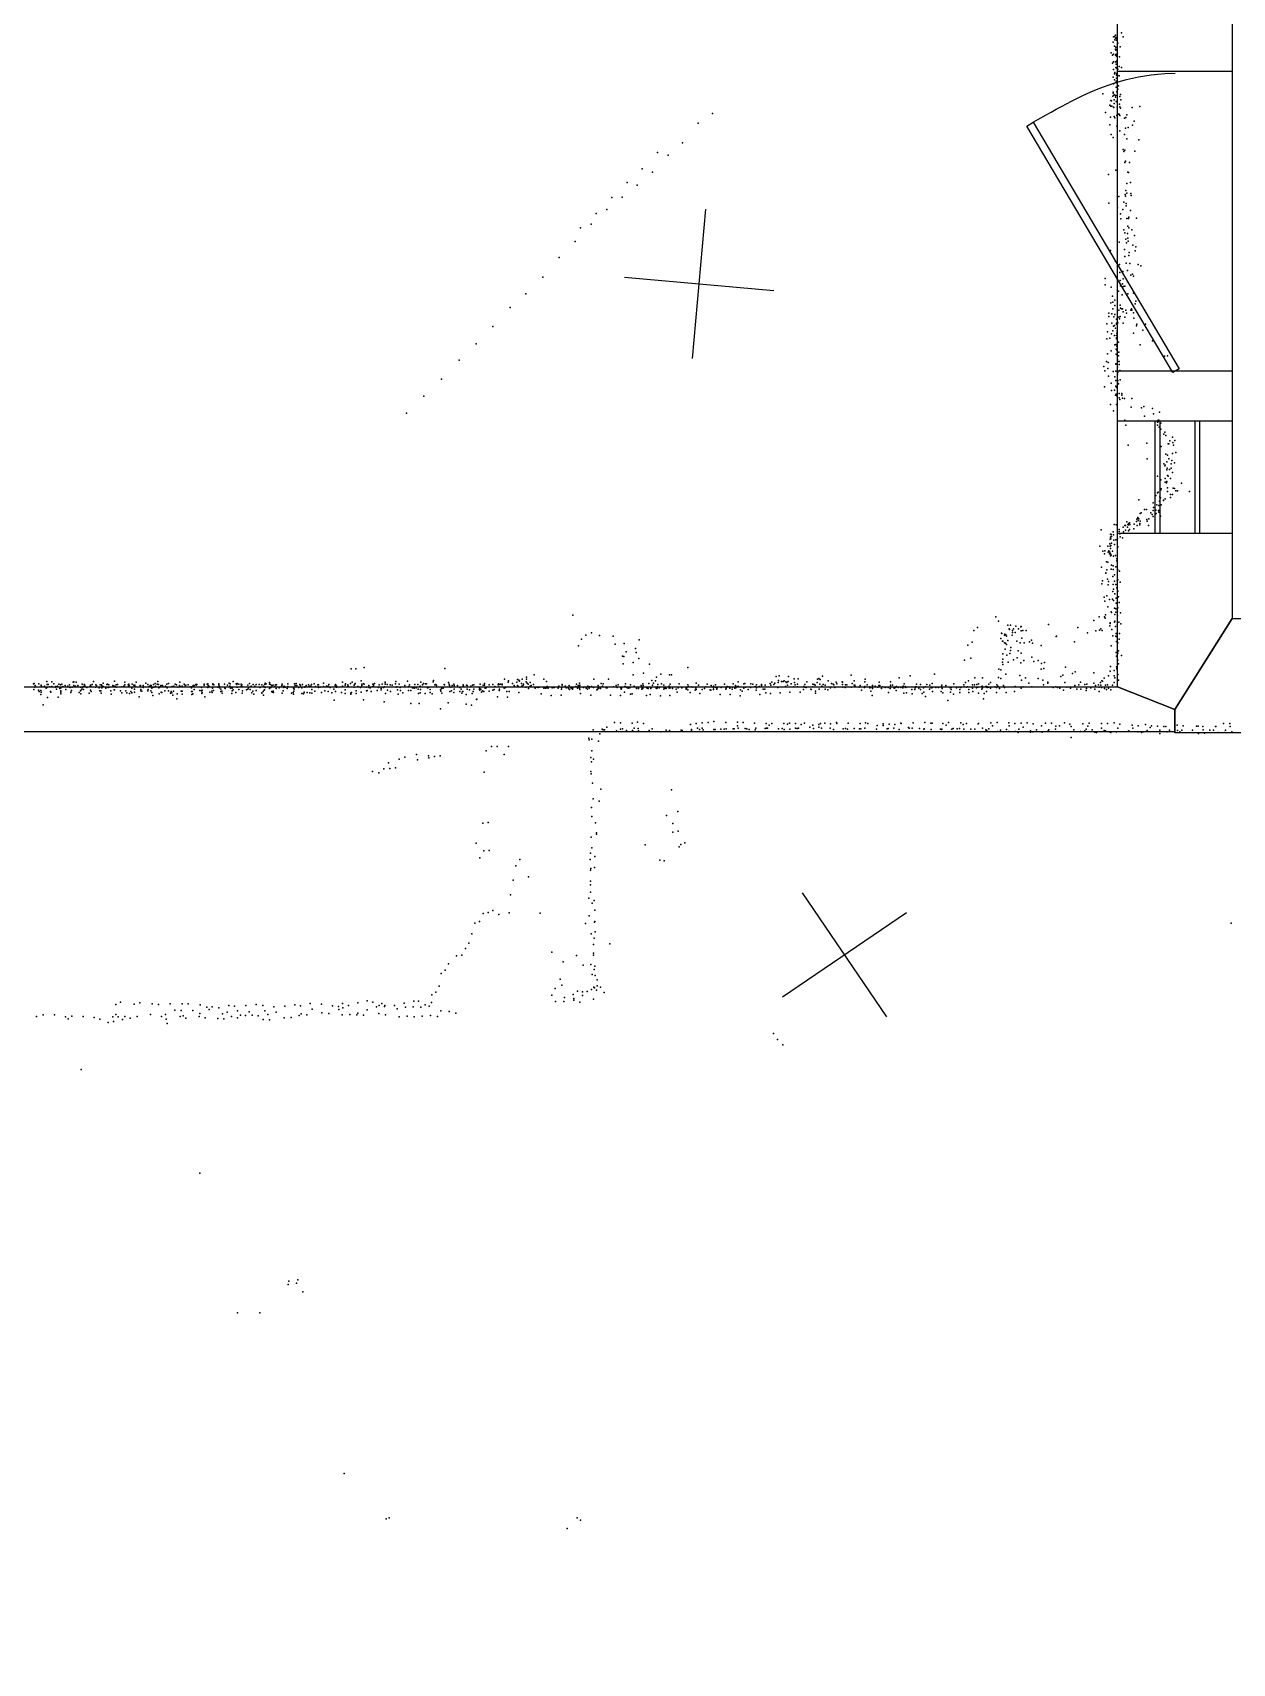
# Model space of a CAD drawing. Header units: millimetres. Extents: x -23456 to 7110, y -22489 to 15514.
# Drawn here: x -3162 to 37, y -11098 to -6748 of the extents above; entities that cross this region are included whole.
import ezdxf

# ---------------------------------------------------------------- set-up
doc = ezdxf.new("R2010")
doc.units = ezdxf.units.MM
for name, color, linetype in [('DOORS', 7, 'Continuous'), ('P', 9, 'Continuous'), ('PANOS', 10, 'Continuous'), ('ROOMS', 1, 'Continuous'), ('WALLS', 3, 'Continuous'), ('WINDOWS', 6, 'Continuous')]:
    doc.layers.add(name, color=color, linetype=linetype)

# ---------------------------------------------------------------- blocks, each defined once
blk = doc.blocks.new('1-Standard_42')
for points in [[(-590, 42.9766), (589.999, 42.9766), (589.999, 32.9766), (-590, 32.9766), (-590, 42.9766)], [(-590.014, -44.0958), (589.985, -44.0958), (589.985, -54.0958), (-590.014, -54.0958), (-590.014, -44.0958)]]:
    blk.add_lwpolyline(points)
blk = doc.blocks.new('1-Standard_3C')
for points in [[(-403.982, 5.64828), (253.382, 394.931), (263.573, 377.722), (-393.791, -11.5606), (-403.982, 5.64828)], [(263.573, 377.722), (275.367, 357.142), (283.15, 343.495), (290.844, 329.879), (298.429, 316.269), (305.882, 302.642), (313.184, 288.973), (320.313, 275.239), (327.249, 261.416), (333.971, 247.479), (340.456, 233.405), (346.686, 219.17), (352.638, 204.75), (358.291, 190.121), (363.626, 175.258), (368.62, 160.139), (373.253, 144.738), (377.503, 129.032), (381.351, 112.998), (384.774, 96.6102), (387.752, 79.8457), (390.265, 62.6802), (392.29, 45.0899), (393.807, 27.0508), (395.085, -0.90191)]]:
    blk.add_lwpolyline(points)

msp = doc.modelspace()

# ---------------------------------------------------------------- linework, layer by layer
at = {"layer": 'DOORS'}
msp.add_lwpolyline([(-268.9, -7650.7), (-268.9, -6850.7), (36.1, -6850.7), (36.1, -7650.7), (-268.9, -7650.7)], dxfattribs=at)
at = {"layer": 'P'}
for p in [(-281, -6773), (-280, -6759), (-277, -6758), (-277, -6784), (-276, -6767), (-275, -6755), (-275, -6763), (-275, -6763), (-274, -6787), (-273, -6761), (-272, -6768), (-270, -6764), (-268, -6776), (-262, -6786), (-259, -6748), (-254, -6759), (-286, -6802), (-283, -6808), (-283, -6829), (-280, -6805), (-280, -6826), (-275, -6792), (-275, -6793), (-275, -6808), (-275, -6826), (-274, -6795), (-273, -6805), (-273, -6826), (-272, -6811), (-272, -6824), (-271, -6808), (-270, -6792), (-264, -6812), (-281, -6867), (-280, -6846), (-277, -6858), (-277, -6874), (-276, -6854), (-274, -6841), (-273, -6832), (-272, -6843), (-272, -6857), (-272, -6861), (-272, -6869), (-268, -6845), (-268, -6862), (-265, -6838), (-265, -6863), (-259, -6841), (-308, -6911), (-282, -6917), (-281, -6907), (-281, -6909), (-280, -6884), (-279, -6915), (-277, -6914), (-274, -6916), (-273, -6877), (-273, -6882), (-273, -6893), (-272, -6882), (-271, -6906), (-268, -6899), (-267, -6890), (-261, -6913), (-301, -6961), (-290, -6941), (-287, -6929), (-287, -6944), (-285, -6930), (-284, -6944), (-280, -6947), (-279, -6948), (-278, -6927), (-278, -6937), (-275, -6920), (-273, -6932), (-270, -6947), (-264, -6939), (-263, -6918), (-263, -6946), (-261, -6949), (-260, -6927), (-230, -6948), (-210, -6945), (-1388, -6989), (-1349, -6964), (-290, -6994), (-288, -6973), (-278, -6972), (-276, -6975), (-271, -6969), (-271, -6997), (-268, -6966), (-267, -6965), (-265, -6965), (-263, -6969), (-251, -6976), (-248, -7003), (-247, -6974), (-244, -6967), (-241, -7001), (-229, -6995), (-225, -6984), (-1429, -7042), (-286, -7020), (-281, -7028), (-263, -7010), (-251, -7020), (-244, -7031), (-212, -7034), (-1496, -7068), (-1468, -7075), (-254, -7060), (-252, -7065), (-250, -7061), (-248, -7091), (-223, -7064), (-1537, -7111), (-1509, -7120), (-293, -7126), (-274, -7115), (-250, -7094), (-242, -7120), (-240, -7121), (-237, -7094), (-1577, -7148), (-1550, -7155), (-247, -7169), (-244, -7150), (-244, -7176), (-235, -7148), (-234, -7177), (-1631, -7220), (-1618, -7188), (-1590, -7187), (-292, -7203), (-269, -7215), (-266, -7185), (-255, -7220), (-252, -7200), (-249, -7180), (-248, -7184), (-246, -7204), (-246, -7210), (-235, -7222), (-233, -7182), (-1673, -7259), (-1660, -7230), (-261, -7231), (-260, -7245), (-244, -7244), (-242, -7264), (-240, -7244), (-239, -7240), (-219, -7243), (-1716, -7305), (-1701, -7269), (-265, -7307), (-252, -7274), (-250, -7282), (-247, -7299), (-245, -7309), (-243, -7284), (-242, -7296), (-241, -7304), (-239, -7269), (-231, -7274), (-224, -7289), (-1758, -7348), (-288, -7329), (-251, -7326), (-250, -7345), (-239, -7342), (-238, -7334), (-228, -7315), (-222, -7330), (-220, -7319), (-275, -7358), (-264, -7366), (-263, -7388), (-255, -7385), (-246, -7363), (-243, -7382), (-236, -7364), (-234, -7395), (-229, -7392), (-214, -7366), (-207, -7370), (-1802, -7400), (-302, -7404), (-302, -7421), (-286, -7427), (-267, -7438), (-262, -7409), (-261, -7423), (-256, -7418), (-254, -7405), (-253, -7425), (-250, -7424), (-243, -7413), (-227, -7398), (-1889, -7481), (-1847, -7445), (-287, -7469), (-283, -7451), (-282, -7467), (-276, -7462), (-276, -7476), (-262, -7475), (-261, -7483), (-257, -7447), (-242, -7445), (-227, -7443), (-222, -7471), (-220, -7464), (-298, -7525), (-292, -7496), (-292, -7505), (-284, -7498), (-284, -7523), (-282, -7485), (-279, -7506), (-276, -7500), (-272, -7512), (-272, -7523), (-272, -7526), (-268, -7522), (-266, -7488), (-266, -7507), (-264, -7511), (-262, -7505), (-259, -7485), (-256, -7485), (-254, -7493), (-254, -7523), (-250, -7507), (-247, -7488), (-245, -7496), (-234, -7488), (-232, -7485), (-231, -7488), (-227, -7495), (-226, -7510), (-218, -7526), (-195, -7526), (-1935, -7532), (-298, -7565), (-296, -7546), (-290, -7563), (-285, -7551), (-282, -7543), (-280, -7531), (-277, -7529), (-277, -7556), (-275, -7536), (-272, -7556), (-272, -7562), (-272, -7565), (-271, -7550), (-270, -7543), (-270, -7563), (-227, -7550), (-219, -7530), (-202, -7542), (-176, -7570), (-1980, -7578), (-296, -7605), (-286, -7597), (-276, -7581), (-273, -7580), (-273, -7592), (-273, -7606), (-271, -7584), (-271, -7595), (-270, -7608), (-269, -7601), (-267, -7574), (-267, -7610), (-266, -7600), (-209, -7581), (-144, -7611), (-136, -7610), (-2025, -7622), (-306, -7639), (-303, -7650), (-299, -7625), (-295, -7644), (-294, -7628), (-281, -7652), (-274, -7631), (-274, -7631), (-274, -7632), (-274, -7651), (-269, -7621), (-269, -7640), (-268, -7625), (-268, -7655), (-265, -7625), (-265, -7633), (-263, -7649), (-2072, -7672), (-304, -7693), (-293, -7664), (-286, -7683), (-276, -7666), (-274, -7676), (-274, -7691), (-272, -7695), (-269, -7661), (-269, -7682), (-268, -7676), (-267, -7685), (-262, -7674), (-2119, -7718), (-288, -7740), (-285, -7703), (-277, -7702), (-275, -7715), (-273, -7712), (-273, -7715), (-272, -7740), (-270, -7719), (-265, -7711), (-265, -7722), (-263, -7727), (-258, -7711), (-258, -7715), (-256, -7723), (-251, -7724), (-231, -7724), (-2165, -7763), (-280, -7757), (-250, -7782), (-233, -7747), (-205, -7749), (-199, -7745), (-197, -7771), (-176, -7751), (-173, -7765), (-163, -7787), (-161, -7782), (-161, -7786), (-159, -7782), (-157, -7760), (-247, -7795), (-163, -7795), (-158, -7800), (-154, -7790), (-154, -7806), (-146, -7819), (-143, -7814), (-140, -7823), (-123, -7827), (-241, -7848), (-191, -7843), (-153, -7852), (-140, -7872), (-134, -7845), (-132, -7845), (-130, -7837), (-123, -7871), (-122, -7841), (-120, -7848), (-116, -7836), (-114, -7868), (-190, -7885), (-146, -7898), (-143, -7904), (-142, -7902), (-138, -7893), (-138, -7914), (-137, -7910), (-136, -7875), (-132, -7885), (-131, -7913), (-126, -7898), (-126, -7910), (-124, -7889), (-117, -7896), (-163, -7931), (-154, -7941), (-142, -7937), (-142, -7947), (-139, -7949), (-138, -7945), (-136, -7929), (-134, -7931), (-128, -7937), (-123, -7921), (-99, -7950), (-212, -7994), (-174, -8002), (-167, -7983), (-163, -7976), (-161, -7974), (-157, -7998), (-156, -7986), (-155, -7989), (-154, -7968), (-153, -7965), (-147, -7995), (-147, -7996), (-142, -7992), (-136, -7962), (-136, -7972), (-128, -7980), (-128, -7988), (-123, -7980), (-121, -7963), (-117, -7964), (-114, -7970), (-109, -7970), (-77, -7972), (-218, -8046), (-215, -8041), (-215, -8043), (-212, -8045), (-209, -8031), (-206, -8029), (-197, -8020), (-192, -8020), (-191, -8047), (-186, -8045), (-180, -8029), (-177, -8033), (-174, -8023), (-174, -8039), (-173, -8015), (-168, -8032), (-167, -8022), (-166, -8031), (-164, -8008), (-160, -8023), (-159, -8009), (-159, -8027), (-157, -8022), (-155, -8038), (-153, -8008), (-313, -8074), (-288, -8086), (-287, -8087), (-286, -8087), (-285, -8092), (-281, -8080), (-280, -8088), (-278, -8060), (-273, -8061), (-265, -8073), (-265, -8079), (-265, -8084), (-263, -8085), (-254, -8067), (-253, -8080), (-250, -8063), (-248, -8063), (-248, -8075), (-244, -8053), (-243, -8067), (-242, -8060), (-240, -8061), (-240, -8077), (-239, -8057), (-237, -8056), (-237, -8073), (-236, -8060), (-226, -8072), (-225, -8059), (-219, -8052), (-217, -8063), (-214, -8049), (-210, -8057), (-210, -8061), (-209, -8051), (-190, -8051), (-187, -8063), (-316, -8118), (-308, -8131), (-303, -8130), (-295, -8118), (-294, -8134), (-292, -8130), (-290, -8112), (-290, -8134), (-289, -8099), (-289, -8118), (-288, -8094), (-288, -8124), (-287, -8098), (-287, -8116), (-285, -8110), (-283, -8131), (-279, -8102), (-277, -8113), (-274, -8101), (-269, -8097), (-268, -8120), (-262, -8093), (-256, -8096), (-312, -8174), (-304, -8138), (-299, -8160), (-295, -8161), (-291, -8138), (-288, -8138), (-288, -8144), (-286, -8142), (-286, -8179), (-285, -8169), (-281, -8170), (-280, -8145), (-275, -8143), (-274, -8173), (-271, -8152), (-271, -8157), (-311, -8218), (-309, -8210), (-300, -8189), (-300, -8190), (-298, -8181), (-296, -8206), (-294, -8221), (-293, -8212), (-282, -8199), (-281, -8180), (-281, -8220), (-277, -8194), (-277, -8211), (-274, -8220), (-270, -8210), (-268, -8181), (-268, -8208), (-264, -8185), (-262, -8214), (-305, -8254), (-303, -8265), (-298, -8250), (-291, -8260), (-283, -8259), (-282, -8239), (-280, -8233), (-280, -8263), (-276, -8245), (-273, -8257), (-271, -8229), (-268, -8238), (-267, -8253), (-1722, -8302), (-594, -8306), (-318, -8306), (-304, -8306), (-301, -8301), (-295, -8280), (-286, -8293), (-285, -8295), (-277, -8283), (-276, -8300), (-274, -8285), (-274, -8294), (-273, -8270), (-269, -8291), (-269, -8304), (-268, -8282), (-265, -8268), (-261, -8296), (-1672, -8349), (-652, -8343), (-643, -8335), (-587, -8318), (-579, -8350), (-578, -8351), (-570, -8353), (-562, -8329), (-558, -8338), (-557, -8340), (-555, -8329), (-549, -8343), (-549, -8348), (-547, -8338), (-542, -8348), (-540, -8331), (-533, -8338), (-527, -8333), (-526, -8332), (-526, -8344), (-522, -8343), (-522, -8343), (-513, -8343), (-453, -8327), (-375, -8335), (-349, -8349), (-332, -8316), (-327, -8344), (-317, -8342), (-314, -8338), (-310, -8343), (-302, -8310), (-290, -8330), (-289, -8322), (-289, -8324), (-284, -8340), (-277, -8321), (-276, -8318), (-276, -8318), (-275, -8332), (-273, -8351), (-271, -8352), (-270, -8328), (-266, -8321), (-264, -8351), (-260, -8325), (-1707, -8384), (-1699, -8366), (-1687, -8355), (-1651, -8356), (-1614, -8358), (-1609, -8379), (-1585, -8378), (-1555, -8391), (-1545, -8368), (-668, -8382), (-657, -8374), (-580, -8364), (-576, -8371), (-575, -8371), (-571, -8355), (-571, -8376), (-569, -8393), (-568, -8377), (-567, -8354), (-565, -8358), (-565, -8380), (-562, -8370), (-555, -8396), (-554, -8388), (-550, -8355), (-538, -8371), (-529, -8376), (-524, -8363), (-518, -8376), (-504, -8373), (-499, -8369), (-496, -8377), (-473, -8383), (-433, -8359), (-432, -8358), (-384, -8373), (-286, -8384), (-282, -8357), (-274, -8358), (-273, -8359), (-272, -8372), (-269, -8378), (-268, -8376), (-265, -8366), (-1589, -8411), (-1588, -8432), (-1586, -8412), (-1580, -8400), (-1561, -8428), (-1553, -8402), (-1546, -8418), (-1517, -8433), (-677, -8422), (-660, -8417), (-576, -8427), (-575, -8405), (-575, -8419), (-575, -8434), (-564, -8409), (-561, -8427), (-556, -8404), (-547, -8421), (-537, -8416), (-534, -8397), (-527, -8429), (-526, -8403), (-519, -8423), (-498, -8414), (-492, -8426), (-481, -8423), (-472, -8431), (-464, -8428), (-288, -8439), (-273, -8402), (-272, -8411), (-272, -8440), (-268, -8403), (-268, -8422), (-267, -8397), (-267, -8432), (-259, -8410), (-3125, -8479), (-3111, -8480), (-3054, -8481), (-3053, -8480), (-3046, -8481), (-3000, -8479), (-2974, -8483), (-2944, -8478), (-2917, -8481), (-2886, -8481), (-2861, -8483), (-2829, -8479), (-2770, -8481), (-2638, -8483), (-2628, -8479), (-2542, -8483), (-2531, -8482), (-2387, -8483), (-2336, -8481), (-2313, -8445), (-2310, -8481), (-2301, -8445), (-2286, -8477), (-2278, -8442), (-2222, -8481), (-2222, -8482), (-2194, -8479), (-2163, -8478), (-2127, -8481), (-2094, -8480), (-2093, -8476), (-2063, -8444), (-2053, -8482), (-1904, -8473), (-1894, -8481), (-1893, -8477), (-1871, -8481), (-1869, -8474), (-1866, -8475), (-1864, -8478), (-1857, -8473), (-1846, -8480), (-1845, -8467), (-1845, -8473), (-1844, -8483), (-1836, -8482), (-1825, -8461), (-1799, -8473), (-1792, -8479), (-1704, -8483), (-1666, -8473), (-1627, -8473), (-1561, -8461), (-1533, -8457), (-1511, -8476), (-1507, -8483), (-1501, -8477), (-1499, -8467), (-1487, -8459), (-1464, -8461), (-1459, -8461), (-1415, -8442), (-1393, -8483), (-1281, -8480), (-1191, -8481), (-1183, -8483), (-1180, -8466), (-1174, -8482), (-1173, -8476), (-1172, -8464), (-1165, -8479), (-1161, -8479), (-1158, -8477), (-1154, -8480), (-1151, -8482), (-1148, -8479), (-1147, -8466), (-1132, -8472), (-1131, -8482), (-1121, -8472), (-1098, -8480), (-1070, -8482), (-1069, -8473), (-1066, -8471), (-1062, -8474), (-1056, -8465), (-1041, -8477), (-1020, -8481), (-1004, -8480), (-1003, -8481), (-980, -8462), (-972, -8477), (-972, -8477), (-943, -8480), (-942, -8473), (-905, -8481), (-875, -8480), (-852, -8469), (-822, -8464), (-757, -8459), (-675, -8482), (-667, -8477), (-650, -8469), (-629, -8469), (-608, -8482), (-587, -8468), (-586, -8446), (-580, -8448), (-580, -8471), (-567, -8459), (-530, -8463), (-525, -8475), (-515, -8469), (-506, -8483), (-481, -8471), (-473, -8446), (-468, -8475), (-466, -8444), (-455, -8481), (-455, -8483), (-420, -8466), (-415, -8462), (-410, -8482), (-408, -8441), (-389, -8458), (-382, -8453), (-368, -8481), (-332, -8456), (-332, -8483), (-315, -8482), (-311, -8477), (-309, -8478), (-305, -8470), (-293, -8464), (-289, -8451), (-278, -8450), (-278, -8464), (-278, -8482), (-276, -8469), (-271, -8444), (-271, -8445), (-268, -8460), (-267, -8475), (-3160, -8485), (-3159, -8500), (-3158, -8484), (-3157, -8494), (-3156, -8490), (-3147, -8502), (-3146, -8485), (-3145, -8506), (-3141, -8503), (-3141, -8514), (-3140, -8489), (-3140, -8490), (-3140, -8507), (-3138, -8493), (-3131, -8491), (-3126, -8497), (-3125, -8495), (-3124, -8487), (-3123, -8522), (-3121, -8487), (-3117, -8493), (-3115, -8506), (-3114, -8507), (-3111, -8492), (-3106, -8485), (-3102, -8494), (-3101, -8492), (-3099, -8499), (-3096, -8491), (-3094, -8521), (-3093, -8486), (-3090, -8498), (-3088, -8488), (-3087, -8496), (-3087, -8496), (-3087, -8504), (-3087, -8507), (-3087, -8512), (-3085, -8486), (-3082, -8492), (-3076, -8490), (-3074, -8500), (-3069, -8491), (-3064, -8488), (-3064, -8494), (-3062, -8495), (-3061, -8507), (-3061, -8508), (-3059, -8503), (-3057, -8494), (-3053, -8490), (-3052, -8492), (-3048, -8491), (-3042, -8490), (-3038, -8508), (-3035, -8494), (-3035, -8504), (-3034, -8512), (-3032, -8500), (-3030, -8486), (-3030, -8496), (-3028, -8492), (-3027, -8500), (-3025, -8487), (-3023, -8489), (-3023, -8492), (-3018, -8495), (-3012, -8510), (-3009, -8491), (-3008, -8489), (-3008, -8502), (-3007, -8491), (-3006, -8506), (-3004, -8487), (-2995, -8494), (-2994, -8488), (-2992, -8490), (-2985, -8496), (-2983, -8504), (-2982, -8488), (-2981, -8504), (-2980, -8510), (-2979, -8488), (-2978, -8490), (-2978, -8496), (-2977, -8494), (-2974, -8492), (-2967, -8497), (-2965, -8487), (-2963, -8486), (-2961, -8495), (-2959, -8488), (-2958, -8494), (-2954, -8504), (-2953, -8513), (-2949, -8490), (-2945, -8491), (-2945, -8501), (-2944, -8501), (-2942, -8492), (-2942, -8492), (-2940, -8488), (-2940, -8494), (-2936, -8487), (-2928, -8504), (-2925, -8493), (-2925, -8509), (-2919, -8491), (-2917, -8488), (-2914, -8504), (-2911, -8509), (-2908, -8488), (-2907, -8493), (-2906, -8486), (-2905, -8490), (-2904, -8511), (-2901, -8506), (-2898, -8497), (-2898, -8509), (-2897, -8486), (-2893, -8489), (-2891, -8492), (-2891, -8499), (-2891, -8507), (-2890, -8489), (-2890, -8491), (-2878, -8520), (-2876, -8490), (-2875, -8490), (-2875, -8493), (-2874, -8500), (-2874, -8504), (-2871, -8505), (-2868, -8490), (-2868, -8495), (-2855, -8487), (-2855, -8504), (-2854, -8500), (-2852, -8492), (-2849, -8490), (-2847, -8504), (-2846, -8490), (-2845, -8497), (-2845, -8508), (-2842, -8494), (-2842, -8516), (-2840, -8487), (-2838, -8494), (-2836, -8484), (-2835, -8491), (-2830, -8486), (-2827, -8487), (-2826, -8496), (-2825, -8495), (-2825, -8512), (-2822, -8493), (-2821, -8490), (-2820, -8507), (-2818, -8508), (-2816, -8490), (-2815, -8493), (-2810, -8504), (-2808, -8491), (-2805, -8486), (-2804, -8496), (-2800, -8484), (-2800, -8504), (-2795, -8510), (-2793, -8506), (-2791, -8509), (-2790, -8492), (-2789, -8515), (-2787, -8505), (-2786, -8491), (-2782, -8486), (-2779, -8488), (-2778, -8525), (-2777, -8512), (-2775, -8494), (-2771, -8490), (-2768, -8493), (-2766, -8505), (-2764, -8491), (-2764, -8505), (-2764, -8513), (-2758, -8486), (-2756, -8490), (-2754, -8489), (-2748, -8488), (-2742, -8493), (-2739, -8496), (-2739, -8506), (-2738, -8493), (-2738, -8514), (-2737, -8506), (-2735, -8512), (-2734, -8490), (-2732, -8490), (-2732, -8500), (-2727, -8487), (-2726, -8489), (-2725, -8487), (-2717, -8503), (-2712, -8495), (-2712, -8504), (-2711, -8511), (-2710, -8502), (-2710, -8508), (-2705, -8486), (-2705, -8489), (-2703, -8520), (-2697, -8486), (-2695, -8485), (-2695, -8495), (-2694, -8490), (-2693, -8491), (-2690, -8507), (-2685, -8505), (-2684, -8508), (-2683, -8497), (-2682, -8485), (-2682, -8487), (-2680, -8503), (-2679, -8488), (-2669, -8494), (-2666, -8485), (-2666, -8488), (-2665, -8491), (-2664, -8496), (-2663, -8494), (-2661, -8499), (-2661, -8506), (-2658, -8505), (-2657, -8510), (-2651, -8486), (-2650, -8496), (-2649, -8498), (-2643, -8489), (-2637, -8491), (-2636, -8485), (-2635, -8497), (-2633, -8495), (-2631, -8511), (-2630, -8497), (-2630, -8504), (-2628, -8501), (-2621, -8508), (-2620, -8485), (-2618, -8487), (-2618, -8494), (-2617, -8484), (-2616, -8494), (-2613, -8486), (-2613, -8500), (-2606, -8486), (-2606, -8491), (-2605, -8488), (-2605, -8492), (-2604, -8510), (-2603, -8504), (-2592, -8501), (-2589, -8489), (-2589, -8499), (-2587, -8496), (-2584, -8484), (-2582, -8500), (-2580, -8491), (-2578, -8509), (-2575, -8505), (-2574, -8487), (-2573, -8513), (-2570, -8491), (-2566, -8487), (-2566, -8503), (-2558, -8487), (-2557, -8495), (-2551, -8488), (-2551, -8509), (-2551, -8510), (-2548, -8506), (-2547, -8491), (-2547, -8515), (-2545, -8502), (-2544, -8501), (-2543, -8487), (-2542, -8495), (-2540, -8485), (-2531, -8486), (-2531, -8498), (-2528, -8487), (-2527, -8495), (-2525, -8490), (-2525, -8506), (-2524, -8507), (-2521, -8489), (-2521, -8505), (-2520, -8508), (-2517, -8492), (-2515, -8488), (-2513, -8498), (-2512, -8488), (-2505, -8496), (-2498, -8490), (-2497, -8486), (-2497, -8510), (-2494, -8504), (-2493, -8495), (-2492, -8491), (-2488, -8494), (-2484, -8498), (-2482, -8485), (-2482, -8492), (-2472, -8510), (-2468, -8508), (-2467, -8497), (-2467, -8513), (-2466, -8497), (-2466, -8505), (-2465, -8499), (-2464, -8485), (-2462, -8490), (-2460, -8484), (-2458, -8490), (-2453, -8495), (-2450, -8487), (-2448, -8490), (-2445, -8496), (-2445, -8511), (-2443, -8487), (-2440, -8512), (-2438, -8507), (-2438, -8508), (-2437, -8493), (-2437, -8494), (-2433, -8490), (-2430, -8508), (-2427, -8488), (-2427, -8493), (-2423, -8491), (-2423, -8509), (-2421, -8491), (-2419, -8487), (-2418, -8500), (-2418, -8510), (-2412, -8485), (-2410, -8505), (-2408, -8492), (-2402, -8488), (-2401, -8493), (-2400, -8488), (-2400, -8495), (-2396, -8494), (-2392, -8508), (-2387, -8492), (-2383, -8504), (-2379, -8491), (-2374, -8491), (-2374, -8506), (-2373, -8487), (-2369, -8495), (-2365, -8509), (-2359, -8499), (-2356, -8490), (-2355, -8487), (-2355, -8506), (-2354, -8489), (-2353, -8494), (-2352, -8491), (-2351, -8494), (-2339, -8508), (-2337, -8493), (-2336, -8491), (-2329, -8489), (-2329, -8501), (-2329, -8511), (-2328, -8485), (-2322, -8488), (-2322, -8492), (-2321, -8491), (-2315, -8484), (-2314, -8510), (-2314, -8513), (-2312, -8508), (-2305, -8489), (-2305, -8494), (-2305, -8494), (-2304, -8487), (-2302, -8484), (-2300, -8504), (-2300, -8511), (-2295, -8492), (-2288, -8495), (-2286, -8507), (-2285, -8486), (-2285, -8490), (-2280, -8485), (-2278, -8486), (-2273, -8494), (-2272, -8504), (-2270, -8503), (-2266, -8490), (-2265, -8495), (-2262, -8496), (-2260, -8506), (-2256, -8493), (-2255, -8486), (-2253, -8488), (-2253, -8490), (-2251, -8484), (-2244, -8503), (-2240, -8495), (-2238, -8488), (-2233, -8498), (-2233, -8501), (-2230, -8486), (-2227, -8495), (-2224, -8493), (-2222, -8486), (-2221, -8511), (-2217, -8487), (-2216, -8502), (-2209, -8488), (-2208, -8506), (-2204, -8489), (-2195, -8485), (-2193, -8494), (-2191, -8493), (-2189, -8501), (-2188, -8513), (-2185, -8486), (-2182, -8495), (-2181, -8503), (-2175, -8509), (-2170, -8490), (-2170, -8490), (-2160, -8503), (-2159, -8492), (-2157, -8488), (-2154, -8503), (-2149, -8496), (-2145, -8497), (-2143, -8487), (-2140, -8496), (-2135, -8487), (-2134, -8499), (-2133, -8511), (-2129, -8491), (-2129, -8509), (-2128, -8500), (-2123, -8488), (-2120, -8484), (-2116, -8511), (-2115, -8485), (-2112, -8485), (-2109, -8496), (-2107, -8495), (-2102, -8500), (-2102, -8508), (-2097, -8512), (-2090, -8488), (-2087, -8487), (-2085, -8490), (-2075, -8501), (-2074, -8505), (-2072, -8498), (-2071, -8510), (-2068, -8497), (-2065, -8487), (-2064, -8488), (-2052, -8486), (-2051, -8490), (-2050, -8506), (-2047, -8494), (-2045, -8504), (-2044, -8490), (-2044, -8493), (-2039, -8486), (-2039, -8508), (-2038, -8490), (-2038, -8499), (-2029, -8490), (-2023, -8495), (-2023, -8506), (-2020, -8499), (-2018, -8510), (-2016, -8506), (-2015, -8506), (-2014, -8488), (-2014, -8491), (-2013, -8491), (-2006, -8514), (-2005, -8489), (-2004, -8490), (-2004, -8499), (-1997, -8501), (-1994, -8491), (-1990, -8511), (-1989, -8489), (-1988, -8506), (-1986, -8488), (-1986, -8499), (-1979, -8527), (-1978, -8526), (-1971, -8497), (-1971, -8500), (-1970, -8502), (-1969, -8486), (-1967, -8499), (-1965, -8507), (-1963, -8504), (-1961, -8489), (-1959, -8506), (-1957, -8484), (-1957, -8489), (-1956, -8497), (-1953, -8496), (-1945, -8488), (-1945, -8505), (-1935, -8487), (-1935, -8502), (-1932, -8500), (-1930, -8492), (-1923, -8520), (-1921, -8488), (-1920, -8485), (-1919, -8493), (-1918, -8487), (-1918, -8503), (-1917, -8499), (-1915, -8486), (-1910, -8486), (-1910, -8488), (-1905, -8497), (-1901, -8495), (-1898, -8506), (-1896, -8521), (-1892, -8506), (-1883, -8484), (-1878, -8490), (-1877, -8492), (-1869, -8490), (-1868, -8492), (-1866, -8508), (-1859, -8484), (-1858, -8491), (-1854, -8489), (-1853, -8486), (-1847, -8494), (-1841, -8486), (-1840, -8498), (-1836, -8491), (-1833, -8490), (-1827, -8487), (-1822, -8497), (-1818, -8494), (-1814, -8495), (-1812, -8494), (-1806, -8512), (-1799, -8497), (-1795, -8497), (-1792, -8496), (-1790, -8492), (-1788, -8496), (-1788, -8497), (-1780, -8516), (-1777, -8496), (-1775, -8495), (-1772, -8495), (-1761, -8497), (-1760, -8493), (-1759, -8491), (-1753, -8515), (-1752, -8499), (-1751, -8495), (-1750, -8487), (-1750, -8489), (-1742, -8491), (-1740, -8496), (-1735, -8494), (-1733, -8498), (-1732, -8490), (-1731, -8500), (-1727, -8496), (-1725, -8497), (-1723, -8499), (-1722, -8496), (-1714, -8492), (-1712, -8486), (-1709, -8497), (-1708, -8490), (-1704, -8492), (-1704, -8497), (-1704, -8497), (-1703, -8489), (-1703, -8500), (-1701, -8511), (-1693, -8495), (-1686, -8497), (-1683, -8499), (-1682, -8491), (-1680, -8494), (-1678, -8497), (-1677, -8493), (-1674, -8515), (-1672, -8492), (-1667, -8495), (-1666, -8494), (-1658, -8501), (-1657, -8500), (-1654, -8490), (-1654, -8497), (-1653, -8498), (-1649, -8496), (-1648, -8498), (-1646, -8484), (-1643, -8491), (-1641, -8485), (-1633, -8496), (-1631, -8495), (-1631, -8495), (-1630, -8496), (-1621, -8515), (-1613, -8493), (-1606, -8490), (-1604, -8495), (-1601, -8488), (-1595, -8516), (-1594, -8496), (-1593, -8499), (-1592, -8497), (-1584, -8507), (-1583, -8492), (-1582, -8492), (-1581, -8485), (-1578, -8495), (-1574, -8497), (-1573, -8496), (-1570, -8496), (-1568, -8488), (-1568, -8513), (-1564, -8512), (-1558, -8491), (-1552, -8497), (-1552, -8498), (-1547, -8498), (-1540, -8490), (-1538, -8499), (-1537, -8496), (-1535, -8485), (-1535, -8497), (-1535, -8498), (-1534, -8490), (-1525, -8495), (-1525, -8516), (-1524, -8497), (-1521, -8498), (-1519, -8484), (-1516, -8514), (-1514, -8498), (-1512, -8494), (-1509, -8489), (-1500, -8495), (-1500, -8497), (-1498, -8498), (-1497, -8496), (-1496, -8493), (-1495, -8487), (-1492, -8496), (-1488, -8517), (-1485, -8485), (-1479, -8489), (-1479, -8499), (-1478, -8495), (-1476, -8497), (-1473, -8498), (-1465, -8491), (-1465, -8497), (-1463, -8516), (-1462, -8486), (-1462, -8496), (-1456, -8498), (-1446, -8499), (-1444, -8507), (-1441, -8496), (-1438, -8485), (-1431, -8496), (-1420, -8497), (-1420, -8499), (-1418, -8496), (-1415, -8488), (-1415, -8501), (-1413, -8492), (-1409, -8508), (-1406, -8493), (-1402, -8494), (-1396, -8502), (-1394, -8497), (-1393, -8500), (-1387, -8489), (-1383, -8511), (-1377, -8500), (-1371, -8494), (-1371, -8498), (-1367, -8493), (-1364, -8486), (-1356, -8501), (-1354, -8502), (-1353, -8490), (-1347, -8491), (-1347, -8496), (-1347, -8500), (-1341, -8488), (-1341, -8494), (-1340, -8495), (-1338, -8499), (-1337, -8496), (-1329, -8514), (-1326, -8495), (-1317, -8486), (-1314, -8499), (-1313, -8497), (-1310, -8492), (-1306, -8493), (-1303, -8497), (-1302, -8514), (-1297, -8499), (-1296, -8494), (-1294, -8485), (-1290, -8497), (-1288, -8490), (-1287, -8496), (-1284, -8492), (-1280, -8492), (-1276, -8517), (-1275, -8501), (-1270, -8505), (-1266, -8485), (-1266, -8497), (-1263, -8484), (-1261, -8494), (-1254, -8500), (-1248, -8494), (-1248, -8495), (-1247, -8485), (-1242, -8486), (-1236, -8492), (-1233, -8502), (-1232, -8488), (-1232, -8496), (-1225, -8492), (-1223, -8514), (-1219, -8487), (-1219, -8489), (-1219, -8490), (-1214, -8499), (-1210, -8499), (-1209, -8489), (-1207, -8509), (-1196, -8484), (-1195, -8511), (-1194, -8489), (-1186, -8487), (-1175, -8495), (-1169, -8509), (-1155, -8492), (-1149, -8489), (-1143, -8507), (-1140, -8485), (-1133, -8493), (-1129, -8488), (-1123, -8486), (-1123, -8493), (-1116, -8507), (-1107, -8500), (-1106, -8492), (-1103, -8487), (-1103, -8494), (-1100, -8495), (-1087, -8499), (-1086, -8500), (-1082, -8486), (-1082, -8493), (-1078, -8487), (-1076, -8489), (-1075, -8505), (-1075, -8510), (-1065, -8499), (-1063, -8486), (-1058, -8491), (-1054, -8487), (-1049, -8489), (-1049, -8499), (-1042, -8501), (-1035, -8496), (-1032, -8484), (-1028, -8486), (-1026, -8488), (-1023, -8495), (-1018, -8485), (-1003, -8487), (-1002, -8494), (-996, -8495), (-995, -8488), (-991, -8488), (-980, -8494), (-977, -8484), (-972, -8489), (-970, -8489), (-970, -8489), (-969, -8492), (-958, -8494), (-956, -8490), (-952, -8502), (-944, -8495), (-943, -8492), (-937, -8488), (-930, -8493), (-930, -8496), (-927, -8505), (-924, -8495), (-924, -8516), (-923, -8490), (-923, -8498), (-916, -8491), (-909, -8494), (-906, -8490), (-903, -8490), (-899, -8498), (-896, -8493), (-889, -8495), (-881, -8495), (-880, -8508), (-876, -8498), (-875, -8489), (-875, -8493), (-869, -8489), (-865, -8497), (-861, -8495), (-860, -8503), (-859, -8492), (-854, -8495), (-847, -8495), (-842, -8496), (-841, -8491), (-839, -8510), (-838, -8485), (-836, -8492), (-834, -8495), (-832, -8509), (-818, -8500), (-817, -8512), (-810, -8500), (-809, -8496), (-808, -8493), (-805, -8486), (-805, -8493), (-799, -8497), (-795, -8487), (-795, -8500), (-790, -8511), (-787, -8496), (-786, -8507), (-781, -8493), (-781, -8519), (-778, -8487), (-771, -8499), (-770, -8489), (-766, -8496), (-764, -8484), (-763, -8495), (-763, -8506), (-754, -8495), (-747, -8495), (-740, -8493), (-740, -8506), (-739, -8492), (-738, -8489), (-738, -8495), (-737, -8498), (-735, -8509), (-727, -8490), (-716, -8496), (-715, -8507), (-713, -8495), (-713, -8500), (-707, -8513), (-706, -8485), (-699, -8496), (-692, -8494), (-690, -8500), (-690, -8508), (-687, -8495), (-679, -8488), (-678, -8493), (-672, -8494), (-669, -8493), (-666, -8500), (-666, -8508), (-656, -8488), (-656, -8497), (-655, -8506), (-651, -8488), (-645, -8494), (-645, -8496), (-644, -8487), (-642, -8494), (-640, -8485), (-640, -8510), (-631, -8499), (-630, -8491), (-629, -8496), (-627, -8525), (-625, -8511), (-620, -8492), (-619, -8506), (-618, -8492), (-617, -8495), (-613, -8494), (-612, -8486), (-608, -8497), (-596, -8493), (-592, -8495), (-592, -8508), (-591, -8488), (-588, -8491), (-584, -8498), (-573, -8490), (-572, -8493), (-571, -8495), (-566, -8508), (-544, -8506), (-543, -8493), (-542, -8492), (-526, -8497), (-521, -8493), (-498, -8493), (-467, -8488), (-441, -8495), (-434, -8493), (-429, -8495), (-423, -8497), (-413, -8502), (-404, -8494), (-395, -8497), (-383, -8490), (-378, -8499), (-372, -8488), (-367, -8499), (-356, -8487), (-353, -8503), (-352, -8498), (-351, -8486), (-340, -8496), (-330, -8499), (-328, -8490), (-320, -8488), (-318, -8494), (-318, -8506), (-314, -8489), (-312, -8495), (-304, -8498), (-301, -8489), (-299, -8500), (-296, -8488), (-293, -8497), (-292, -8494), (-287, -8501), (-283, -8489), (-3134, -8541), (-2358, -8529), (-2280, -8528), (-2225, -8533), (-2154, -8538), (-2132, -8538), (-2075, -8552), (-2054, -8536), (-2006, -8539), (-1992, -8542), (-722, -8530), (-1668, -8608), (-1644, -8606), (-1641, -8608), (-1637, -8608), (-1631, -8601), (-1611, -8588), (-1605, -8611), (-1595, -8589), (-1595, -8606), (-1589, -8605), (-1579, -8610), (-1564, -8590), (-1563, -8610), (-1558, -8603), (-1549, -8587), (-1548, -8604), (-1547, -8611), (-1533, -8591), (-1518, -8610), (-1510, -8605), (-1487, -8613), (-1473, -8609), (-1464, -8610), (-1433, -8609), (-1430, -8610), (-1408, -8594), (-1405, -8607), (-1405, -8609), (-1393, -8591), (-1389, -8603), (-1384, -8607), (-1377, -8589), (-1377, -8603), (-1374, -8608), (-1361, -8588), (-1346, -8586), (-1346, -8607), (-1342, -8607), (-1327, -8606), (-1318, -8606), (-1314, -8588), (-1313, -8605), (-1294, -8605), (-1292, -8605), (-1283, -8587), (-1283, -8597), (-1281, -8603), (-1268, -8588), (-1262, -8604), (-1258, -8605), (-1252, -8607), (-1237, -8590), (-1236, -8608), (-1234, -8603), (-1209, -8604), (-1206, -8591), (-1205, -8603), (-1203, -8603), (-1198, -8595), (-1191, -8591), (-1173, -8605), (-1164, -8604), (-1159, -8591), (-1158, -8607), (-1149, -8593), (-1144, -8590), (-1143, -8606), (-1128, -8591), (-1128, -8603), (-1124, -8604), (-1120, -8603), (-1113, -8594), (-1104, -8590), (-1090, -8601), (-1082, -8595), (-1080, -8604), (-1066, -8594), (-1066, -8601), (-1061, -8591), (-1059, -8603), (-1050, -8590), (-1036, -8603), (-1035, -8592), (-1027, -8607), (-1019, -8588), (-1018, -8591), (-1001, -8605), (-995, -8604), (-989, -8606), (-988, -8590), (-972, -8604), (-957, -8605), (-956, -8591), (-954, -8605), (-943, -8603), (-941, -8589), (-935, -8591), (-912, -8606), (-912, -8606), (-910, -8596), (-894, -8592), (-894, -8596), (-884, -8605), (-881, -8604), (-878, -8593), (-866, -8603), (-863, -8594), (-852, -8607), (-847, -8590), (-846, -8591), (-827, -8602), (-825, -8603), (-817, -8603), (-814, -8589), (-797, -8604), (-786, -8606), (-785, -8605), (-783, -8588), (-767, -8590), (-766, -8607), (-764, -8590), (-741, -8606), (-739, -8607), (-738, -8606), (-735, -8591), (-726, -8595), (-720, -8588), (-711, -8606), (-708, -8604), (-697, -8605), (-691, -8604), (-687, -8589), (-681, -8594), (-679, -8606), (-672, -8591), (-660, -8606), (-650, -8606), (-641, -8592), (-640, -8591), (-629, -8603), (-620, -8608), (-618, -8610), (-612, -8605), (-607, -8589), (-603, -8597), (-590, -8588), (-589, -8612), (-581, -8609), (-581, -8609), (-565, -8607), (-559, -8589), (-559, -8612), (-558, -8597), (-543, -8591), (-541, -8612), (-532, -8606), (-526, -8590), (-521, -8601), (-510, -8589), (-501, -8611), (-501, -8614), (-495, -8613), (-494, -8592), (-485, -8608), (-472, -8597), (-470, -8614), (-461, -8590), (-454, -8611), (-452, -8608), (-445, -8590), (-435, -8606), (-434, -8598), (-424, -8597), (-411, -8589), (-396, -8593), (-393, -8599), (-386, -8608), (-368, -8612), (-362, -8592), (-356, -8611), (-353, -8606), (-348, -8598), (-345, -8590), (-337, -8608), (-330, -8614), (-312, -8591), (-312, -8603), (-305, -8610), (-301, -8611), (-296, -8591), (-289, -8614), (-278, -8589), (-272, -8613), (-268, -8603), (-263, -8593), (-242, -8612), (-239, -8611), (-230, -8595), (-228, -8603), (-215, -8613), (-214, -8597), (-201, -8613), (-195, -8594), (-190, -8610), (-182, -8602), (-179, -8597), (-163, -8598), (-156, -8609), (-146, -8599), (-140, -8599), (-137, -8613), (-131, -8609), (-110, -8595), (-109, -8610), (-103, -8613), (-98, -8609), (-94, -8597), (-69, -8609), (-59, -8598), (-54, -8598), (-42, -8599), (-41, -8608), (-23, -8609), (-13, -8609), (-8, -8599), (-7, -8599), (13, -8591), (19, -8609), (30, -8591), (31, -8599), (36, -8613), (-1939, -8652), (-1924, -8652), (-1893, -8652), (-1679, -8630), (-1678, -8635), (-1671, -8633), (-1653, -8638), (-1650, -8619), (-534, -8615), (-393, -8628), (-325, -8615), (-287, -8615), (-205, -8615), (-156, -8618), (-53, -8618), (-37, -8617), (-1, -8615), (17, -8615), (-2213, -8696), (-2185, -8686), (-2170, -8681), (-2139, -8674), (-2136, -8688), (-2107, -8677), (-2106, -8683), (-2091, -8679), (-2076, -8677), (-1953, -8664), (-1905, -8674), (-1674, -8682), (-1672, -8693), (-1671, -8664), (-1667, -8686), (-2256, -8719), (-2239, -8723), (-2226, -8712), (-2210, -8711), (-2195, -8709), (-1958, -8721), (-1674, -8719), (-1673, -8725), (-1669, -8750), (-1647, -8766), (-1459, -8768), (-1672, -8815), (-1668, -8792), (-1652, -8798), (-1442, -8826), (-1962, -8857), (-1948, -8855), (-1671, -8839), (-1661, -8856), (-1472, -8836), (-1455, -8858), (-1980, -8910), (-1673, -8894), (-1659, -8883), (-1659, -8886), (-1529, -8915), (-1455, -8881), (-1441, -8878), (-1434, -8914), (-1423, -8909), (-1970, -8949), (-1959, -8931), (-1945, -8930), (-1863, -8954), (-1676, -8954), (-1675, -8937), (-1671, -8923), (-1663, -8946), (-1490, -8956), (-1478, -8957), (-1438, -8920), (-1874, -8971), (-1840, -9000), (-1675, -8982), (-1674, -8978), (-1664, -8975), (-1888, -9048), (-1881, -9009), (-1675, -9012), (-1675, -9021), (-1675, -9041), (-1935, -9090), (-1679, -9057), (-1670, -9070), (-1665, -9063), (-1663, -9089), (-1983, -9124), (-1971, -9119), (-1961, -9098), (-1948, -9095), (-1919, -9101), (-1892, -9096), (-1809, -9097), (-1688, -9125), (-1678, -9104), (-1664, -9121), (-1663, -9119), (34, -9124), (-1999, -9177), (-1991, -9152), (-1673, -9152), (-1665, -9164), (-1662, -9147), (-1623, -9179), (-2032, -9211), (-2018, -9209), (-2008, -9191), (-1778, -9201), (-1712, -9210), (-1667, -9181), (-1667, -9204), (-1667, -9209), (-2073, -9258), (-2062, -9249), (-2053, -9232), (-1748, -9227), (-1694, -9236), (-1674, -9234), (-1670, -9261), (-1665, -9247), (-1663, -9238), (-1662, -9263), (-2087, -9308), (-2078, -9292), (-1769, -9298), (-1756, -9273), (-1751, -9289), (-1709, -9305), (-1696, -9307), (-1684, -9306), (-1672, -9301), (-1666, -9294), (-1664, -9296), (-1659, -9302), (-1657, -9275), (-1657, -9291), (-1648, -9294), (-1638, -9309), (-2941, -9341), (-2928, -9334), (-2892, -9340), (-2877, -9336), (-2844, -9339), (-2827, -9341), (-2796, -9339), (-2764, -9339), (-2748, -9339), (-2716, -9342), (-2698, -9348), (-2692, -9354), (-2684, -9347), (-2666, -9350), (-2639, -9343), (-2624, -9345), (-2594, -9343), (-2566, -9341), (-2549, -9343), (-2519, -9347), (-2490, -9345), (-2463, -9342), (-2448, -9344), (-2422, -9338), (-2417, -9353), (-2392, -9340), (-2363, -9344), (-2347, -9346), (-2346, -9354), (-2336, -9338), (-2335, -9350), (-2320, -9343), (-2295, -9336), (-2270, -9331), (-2255, -9334), (-2245, -9347), (-2238, -9343), (-2231, -9338), (-2224, -9346), (-2223, -9343), (-2197, -9343), (-2190, -9352), (-2172, -9337), (-2168, -9348), (-2148, -9347), (-2146, -9332), (-2133, -9332), (-2127, -9348), (-2116, -9342), (-2105, -9345), (-2099, -9335), (-2098, -9315), (-1778, -9316), (-1768, -9333), (-1746, -9333), (-1744, -9322), (-1721, -9314), (-1719, -9325), (-1719, -9329), (-1703, -9334), (-1696, -9317), (-1667, -9326), (-3152, -9373), (-3134, -9368), (-3104, -9368), (-3075, -9374), (-3068, -9379), (-3058, -9372), (-3028, -9373), (-2998, -9375), (-2983, -9380), (-2961, -9389), (-2949, -9374), (-2947, -9386), (-2941, -9367), (-2934, -9374), (-2923, -9381), (-2917, -9373), (-2902, -9377), (-2884, -9373), (-2848, -9367), (-2819, -9373), (-2808, -9367), (-2806, -9380), (-2804, -9391), (-2783, -9356), (-2769, -9373), (-2766, -9357), (-2761, -9371), (-2754, -9377), (-2735, -9357), (-2718, -9373), (-2717, -9365), (-2702, -9376), (-2669, -9378), (-2656, -9366), (-2653, -9379), (-2644, -9361), (-2632, -9373), (-2616, -9358), (-2616, -9376), (-2608, -9369), (-2595, -9370), (-2585, -9360), (-2577, -9369), (-2561, -9371), (-2548, -9381), (-2543, -9358), (-2535, -9367), (-2531, -9382), (-2513, -9361), (-2492, -9376), (-2473, -9375), (-2452, -9370), (-2446, -9366), (-2431, -9368), (-2391, -9363), (-2373, -9365), (-2337, -9368), (-2317, -9367), (-2298, -9368), (-2295, -9364), (-2280, -9369), (-2270, -9355), (-2239, -9365), (-2221, -9368), (-2185, -9374), (-2164, -9372), (-2145, -9374), (-2124, -9372), (-2101, -9370), (-2083, -9373), (-2074, -9358), (-2052, -9359), (-2034, -9364), (-1187, -9418), (-1176, -9434), (-1162, -9448), (-3033, -9514), (-2717, -9791), (-2481, -10088), (-2479, -10079), (-2459, -10084), (-2455, -10075), (-2442, -10107), (-2616, -10163), (-2557, -10163), (-2332, -10592), (-2220, -10713), (-2212, -10710), (-1737, -10739), (-1710, -10710), (-1701, -10716)]:
    msp.add_point(p, dxfattribs=at)
at = {"layer": 'PANOS'}
for points in [[(-1402.4, -7617.1), (-1367.2, -7218.6)], [(-1584, -7400.3), (-1185.6, -7435.4)], [(-884.5, -9373.6), (-1109.7, -9043)], [(-831.8, -9095.7), (-1162.4, -9320.9)]]:
    msp.add_lwpolyline(points, dxfattribs=at)
at = {"layer": 'ROOMS'}
for points in [[(-268.9, -8493.2), (-268.9, -5784.8), (-4153.9, -5784.7), (-4153.9, -6747.6), (-4293.9, -6747.6), (-4293.9, -6747.6), (-4292.1, -8493.2), (-3951.6, -8493.2), (-268.9, -8493.2)], [(-3891.6, -9904.7), (-3891.6, -10752.3), (-5335.8, -12196.5), (-4560.9, -12971.4), (-4232.1, -12971.4), (179.8, -12971.4), (192.1, -11710.8), (551.6, -11145.9), (551.6, -10161.1), (178.4, -9661.3), (178.4, -8615.7), (-116.4, -8615.7), (-116.4, -8613.2), (-3891.6, -8613.2), (-3891.6, -9904.7)]]:
    msp.add_lwpolyline(points, close=True, dxfattribs=at)
at = {"layer": 'WALLS'}
for points in [[(-268.9, -8493.2), (-268.9, -5784.8), (-116.4, -5937.3), (36.1, -6089.8), (36.1, -8310.7), (-116.4, -8553.2), (-268.9, -8493.2)], [(178.4, -8615.7), (-116.4, -8615.7), (-116.4, -8553.2), (36.1, -8310.7), (483.4, -8310.7), (330.9, -8553.2), (178.4, -8615.7)], [(-3951.6, -8493.2), (-268.9, -8493.2), (-116.4, -8553.2), (-116.4, -8613.2), (-3891.6, -8613.2), (-3951.6, -8553.2), (-3951.6, -8493.2)]]:
    msp.add_lwpolyline(points, dxfattribs=at)
at = {"layer": 'WINDOWS'}
msp.add_lwpolyline([(-268.9, -8083.8), (-268.9, -7783.8), (36.1, -7783.8), (36.1, -8083.8), (-268.9, -8083.8)], dxfattribs=at)

# ---------------------------------------------------------------- block references
at = {"layer": 'DOORS', "rotation": 90}
msp.add_blockref('1-Standard_3C', (-116.4, -7250.7), dxfattribs=at)
at = {"layer": 'WINDOWS', "xscale": 0.254237, "yscale": 1.22, "rotation": 90}
msp.add_blockref('1-Standard_42', (-116.4, -7933.8), dxfattribs=at)

doc.saveas('drawing.dxf')
